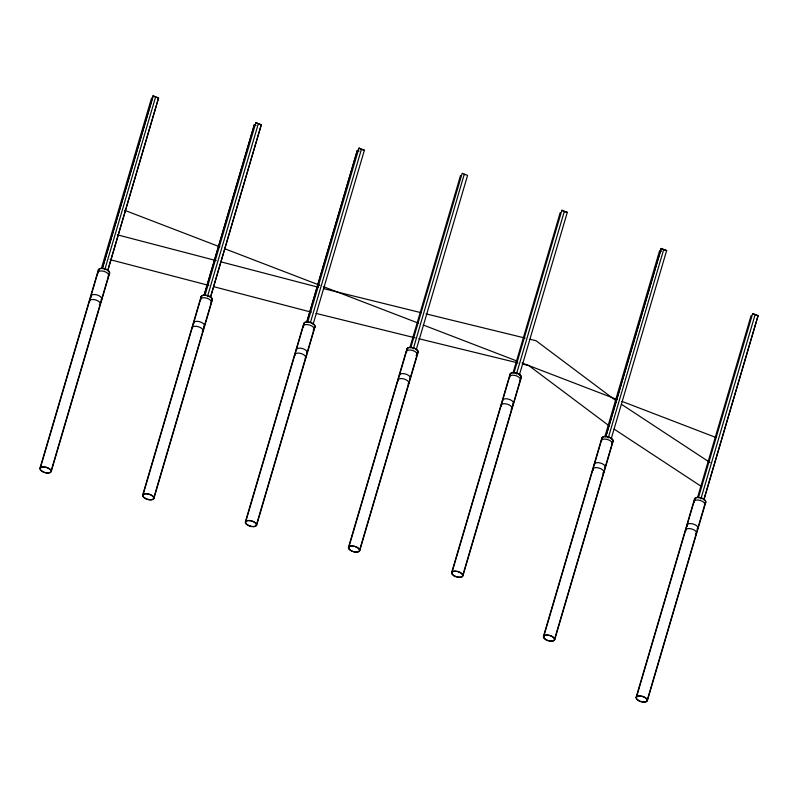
<?xml version="1.0" encoding="UTF-8"?>
<svg xmlns="http://www.w3.org/2000/svg" width="798" height="798" viewBox="0 0 798 798"><rect width="100%" height="100%" fill="white"/><g stroke="black" fill="none" stroke-linecap="round" stroke-linejoin="round"><path stroke-width="1.2" d="M310.512 322.232L361.384 149.406L358.98 148.109L364.397 150.194L313.105 324.297M516.456 374.043L564.276 211.57L561.872 210.283L567.298 212.358L519.388 374.95M39.93 468.386L98.373 269.844M40.219 468.466L98.653 269.924M101.406 268.397L151.54 98.064M102.274 268.617L153.176 95.83L158.593 97.915L107.78 270.582M102.353 268.497L153.176 95.83M104.757 269.794L155.57 97.127L153.086 95.95M107.69 270.692L158.593 97.915M50.952 471.478L109.386 272.936M51.232 471.558L109.675 273.016M142.643 495.189L201.076 296.647M142.922 495.269L201.355 296.726M204.118 295.2L254.333 124.747L204.198 295.08M204.976 295.42L255.879 122.633L261.305 124.717L210.482 297.385M207.46 296.597L258.283 123.929L255.879 122.633M210.393 297.494L261.305 124.717M153.665 498.281L212.098 299.729M153.944 498.361L212.378 299.809M245.345 521.992L303.789 323.449M245.634 522.072L304.068 323.519M357.344 150.333L306.821 322.003L357.344 150.333L359.15 151.031M307.689 322.212L358.98 148.109M256.367 525.084L314.801 326.532M256.657 525.164L315.09 326.611M348.447 547.458L406.88 348.916M348.736 547.538L407.17 348.995M409.923 347.469L460.536 175.51M410.78 347.689L462.162 173.286L467.588 175.37L416.207 349.773M413.274 348.866L464.256 174.243M359.469 550.55L417.903 352.008M359.748 550.63L418.182 352.088M451.638 572.635L510.072 374.092M451.917 572.715L510.351 374.172M513.104 372.646L560.236 212.507M513.972 372.866L561.872 210.283M462.65 575.727L521.094 377.185M462.94 575.807L521.373 377.264M543.428 636.515L601.862 437.972M543.707 636.595L602.151 438.052M604.904 436.526L659.597 250.682L661.402 251.38M605.762 436.745L661.233 248.457L666.649 250.542L611.188 438.83M605.852 436.626L661.233 248.457M608.256 437.922L663.637 249.754L661.143 248.577M554.45 639.607L612.884 441.065M554.73 639.687L613.163 441.144M636.096 697.442L694.529 498.9M636.375 697.522L694.809 498.979M697.562 497.453L751.048 315.749M698.43 497.673L752.684 313.514L758.1 315.599L703.936 499.638M700.913 498.85L755.078 314.811L752.684 313.514M703.846 499.757L758.1 315.599M647.118 700.534L705.552 501.992M647.397 700.614L705.831 502.072M364.397 150.194L361.574 149.475M567.298 212.358L564.445 211.669M666.649 250.542L663.826 249.824M155.73 97.236L158.503 98.034M258.442 124.039L261.215 124.837M464.725 174.692L465.364 174.662M755.237 314.921L758.01 315.719M421.244 312.726L323.399 288.587M426.082 313.903L525.184 338.083M530.012 339.27L536.057 340.736L616.236 400.865M415.15 337.843L316.098 313.405M418.78 338.721L517.872 362.9M522.71 364.088L528.755 365.554L608.934 425.683M117.386 234.831L216.178 260.607M220.996 261.864L318.582 287.33M110.084 259.649L208.877 285.425M213.694 286.681L311.28 312.148M254.243 124.867L256.048 125.555M124.608 210.273L219.899 246.891M224.547 248.677L319.838 285.285M323.33 286.632L418.621 323.24M423.269 325.025L517.393 361.195M522.042 362.98L617.333 399.599M621.981 401.384L716.115 437.543M621.393 404.257L710.1 462.581M614.091 429.075L701.771 486.72M694.15 502.301A5.576 2.633 16.4 0 1 700.145 500.426A5.576 2.633 16.4 0 1 704.315 505.244M694.878 499.817A5.576 2.633 16.4 0 1 700.873 497.942A5.576 2.633 16.4 0 1 705.043 502.76M687.407 526.291A5.576 2.633 16.4 0 1 693.203 524.007A5.576 2.633 16.4 0 1 696.993 529.074M685.831 531.049A5.576 2.633 16.4 0 1 691.936 529.024A5.576 2.633 16.4 0 1 695.527 534.032M694.689 499.997A5.875 2.773 16.4 0 1 700.913 497.812A5.875 2.773 16.4 0 1 705.113 503.019M601.483 441.374A5.576 2.633 16.4 0 1 607.478 439.499A5.576 2.633 16.4 0 1 611.647 444.316M602.211 438.89A5.576 2.633 16.4 0 1 608.016 436.965A5.576 2.633 16.4 0 1 612.535 441.693M594.54 464.945A5.576 2.633 16.4 0 1 600.734 463.129A5.576 2.633 16.4 0 1 604.525 468.027M593.283 470.331A5.576 2.633 16.4 0 1 599.079 468.037A5.576 2.633 16.4 0 1 602.869 473.104M602.141 439.299A5.875 2.773 16.4 0 1 608.046 436.825A5.875 2.773 16.4 0 1 612.445 442.092M509.693 377.494A5.576 2.633 16.4 0 1 515.688 375.619A5.576 2.633 16.4 0 1 519.857 380.437M510.321 374.601A5.576 2.633 16.4 0 1 516.605 373.195A5.576 2.633 16.4 0 1 520.735 377.813M502.75 401.065A5.576 2.633 16.4 0 1 508.934 399.249A5.576 2.633 16.4 0 1 512.735 404.147M501.493 406.451A5.576 2.633 16.4 0 1 507.289 404.157A5.576 2.633 16.4 0 1 511.069 409.224M510.351 375.419A5.875 2.773 16.4 0 1 516.246 372.945A5.875 2.773 16.4 0 1 520.655 378.212M406.591 352.526A5.576 2.633 16.4 0 1 412.875 350.561A5.576 2.633 16.4 0 1 416.057 355.619M407.429 350.252A5.576 2.633 16.4 0 1 413.234 347.958A5.576 2.633 16.4 0 1 417.015 353.025M399.559 375.888A5.576 2.633 16.4 0 1 405.564 374.023A5.576 2.633 16.4 0 1 409.733 378.841M398.102 380.855A5.576 2.633 16.4 0 1 404.287 379.04A5.576 2.633 16.4 0 1 408.087 383.928M407.309 350.462A5.875 2.773 16.4 0 1 409.454 347.399A5.875 2.773 16.4 0 1 416.736 349.514A5.875 2.773 16.4 0 1 417.015 353.275M303.599 327.26A5.576 2.633 16.4 0 1 309.405 324.966A5.576 2.633 16.4 0 1 313.185 330.033M304.138 324.357A5.576 2.633 16.4 0 1 310.512 322.601A5.576 2.633 16.4 0 1 313.913 327.559M296.467 350.422A5.576 2.633 16.4 0 1 302.272 348.497A5.576 2.633 16.4 0 1 306.781 353.225M295.001 355.379A5.576 2.633 16.4 0 1 300.996 353.514A5.576 2.633 16.4 0 1 305.165 358.332M303.948 324.547A5.875 2.773 16.4 0 1 310.572 322.472A5.875 2.773 16.4 0 1 313.913 327.798M200.697 300.038A5.576 2.633 16.4 0 1 206.502 298.113A5.576 2.633 16.4 0 1 211.021 302.841M201.515 297.764A5.576 2.633 16.4 0 1 207.61 295.739A5.576 2.633 16.4 0 1 211.211 300.756M193.754 323.619A5.576 2.633 16.4 0 1 199.749 321.744A5.576 2.633 16.4 0 1 203.919 326.562M192.298 328.577A5.576 2.633 16.4 0 1 198.483 326.761A5.576 2.633 16.4 0 1 202.283 331.659M201.505 298.193A5.875 2.773 16.4 0 1 203.64 295.13A5.875 2.773 16.4 0 1 210.931 297.235A5.875 2.773 16.4 0 1 211.201 300.996M97.984 273.235A5.576 2.633 16.4 0 1 103.979 271.37A5.576 2.633 16.4 0 1 108.149 276.188M98.713 270.761A5.576 2.633 16.4 0 1 104.718 268.886A5.576 2.633 16.4 0 1 108.887 273.704M91.251 297.235A5.576 2.633 16.4 0 1 96.857 294.891A5.576 2.633 16.4 0 1 101.037 299.888M89.675 301.993A5.576 2.633 16.4 0 1 95.78 299.958A5.576 2.633 16.4 0 1 99.371 304.976M98.533 270.941A5.875 2.773 16.4 0 1 104.747 268.746A5.875 2.773 16.4 0 1 108.947 273.963M638.131 700.435A5.875 2.773 16.4 0 0 647.358 700.754A5.875 2.773 16.4 0 0 639.747 695.896A5.875 2.773 16.4 0 0 638.131 700.435M638.31 700.365A5.576 2.633 16.4 0 0 647.078 700.674A5.576 2.633 16.4 0 0 639.846 696.055A5.576 2.633 16.4 0 0 638.31 700.365M545.473 639.507A5.875 2.773 16.4 0 0 554.69 639.836A5.875 2.773 16.4 0 0 547.079 634.979A5.875 2.773 16.4 0 0 545.473 639.507M545.652 639.437A5.576 2.633 16.4 0 0 554.41 639.747A5.576 2.633 16.4 0 0 547.179 635.128A5.576 2.633 16.4 0 0 545.652 639.437M453.673 575.627A5.875 2.773 16.4 0 0 462.9 575.947A5.875 2.773 16.4 0 0 455.289 571.089A5.875 2.773 16.4 0 0 453.673 575.627M453.853 575.558A5.576 2.633 16.4 0 0 462.611 575.867A5.576 2.633 16.4 0 0 455.389 571.248A5.576 2.633 16.4 0 0 453.853 575.558M350.492 550.45A5.875 2.773 16.4 0 0 359.708 550.77A5.875 2.773 16.4 0 0 352.108 545.912A5.875 2.773 16.4 0 0 350.492 550.45M350.671 550.381A5.576 2.633 16.4 0 0 359.429 550.69A5.576 2.633 16.4 0 0 352.207 546.071A5.576 2.633 16.4 0 0 350.671 550.381M247.39 524.974A5.875 2.773 16.4 0 0 256.607 525.303A5.875 2.773 16.4 0 0 249.006 520.446A5.875 2.773 16.4 0 0 247.39 524.974M247.57 524.904A5.576 2.633 16.4 0 0 256.328 525.214A5.576 2.633 16.4 0 0 249.106 520.605A5.576 2.633 16.4 0 0 247.57 524.904M144.677 498.171A5.875 2.773 16.4 0 0 153.904 498.501A5.875 2.773 16.4 0 0 146.293 493.643A5.875 2.773 16.4 0 0 144.677 498.171M144.857 498.102A5.576 2.633 16.4 0 0 153.625 498.411A5.576 2.633 16.4 0 0 146.393 493.802A5.576 2.633 16.4 0 0 144.857 498.102M41.975 471.369A5.875 2.773 16.4 0 0 51.192 471.698A5.875 2.773 16.4 0 0 43.591 466.84A5.875 2.773 16.4 0 0 41.975 471.369M42.154 471.299A5.576 2.633 16.4 0 0 50.912 471.608A5.576 2.633 16.4 0 0 43.691 467A5.576 2.633 16.4 0 0 42.154 471.299"/></g></svg>
